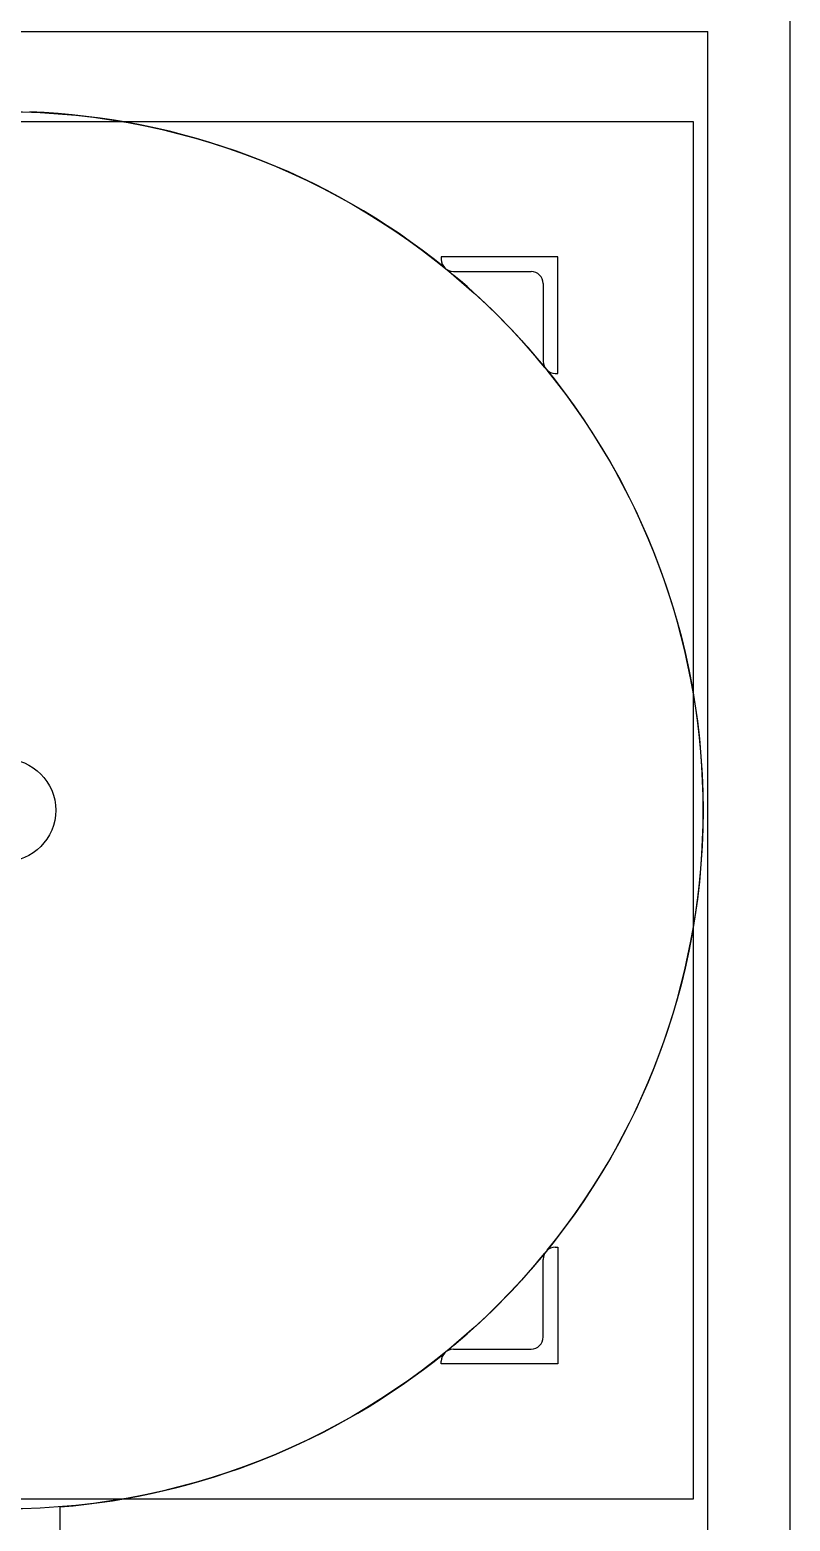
# Model space of a CAD drawing. Header units: inches. Extents: x 2163 to 2605, y 1222 to 1501.
# Drawn here: x 2535.35 to 2554.94, y 1422.15 to 1460.57 of the extents above; entities that cross this region are included whole.
import ezdxf

# ---------------------------------------------------------------- set-up
doc = ezdxf.new("R2010")
doc.units = ezdxf.units.IN
doc.header["$MEASUREMENT"] = 0
for name, color, linetype in [('WATANK', 7, 'Continuous'), ('WCTANK', 7, 'Continuous'), ('WOTANK', 7, 'Continuous')]:
    doc.layers.add(name, color=color, linetype=linetype)

msp = doc.modelspace()

# ---------------------------------------------------------------- linework, layer by layer
at = {"layer": 'WATANK', "color": 0, "linetype": 'Continuous'}
for p, q in [((2554.9418, 1418.3977), (2554.9418, 1462.5227)), ((2554.9418, 1418.3977), (2554.9418, 1462.5227)), ((2516.4418, 1460.5227), (2552.8168, 1460.5227)), ((2516.4418, 1460.5227), (2552.8168, 1460.5227)), ((2552.8168, 1420.3977), (2552.8168, 1460.5227)), ((2552.8168, 1420.3977), (2552.8168, 1460.5227))]:
    msp.add_line(p, q, dxfattribs=at)
msp.add_open_spline([(2536.1343, 1419.4602), (2536.1343, 1422.5177)], degree=1, dxfattribs=at)
msp.add_open_spline([(2536.1343, 1419.4602), (2536.1343, 1422.5177)], degree=1, dxfattribs=at)
at = {"layer": 'WCTANK', "color": 0, "linetype": 'Continuous'}
for p, q in [((2545.954, 1454.7174), (2545.954, 1454.6549)), ((2548.954, 1454.7174), (2545.954, 1454.7174)), ((2545.954, 1454.7174), (2545.954, 1454.6549)), ((2548.954, 1454.7174), (2545.954, 1454.7174)), ((2548.954, 1451.7174), (2548.954, 1454.7174)), ((2548.954, 1451.7174), (2548.954, 1454.7174)), ((2546.2665, 1454.3424), (2548.2665, 1454.3424)), ((2546.2665, 1454.3424), (2548.2665, 1454.3424)), ((2548.579, 1454.0299), (2548.579, 1452.0299)), ((2548.579, 1454.0299), (2548.579, 1452.0299)), ((2548.8915, 1451.7174), (2548.954, 1451.7174)), ((2548.8915, 1451.7174), (2548.954, 1451.7174)), ((2548.8915, 1429.203), (2548.954, 1429.203)), ((2548.8915, 1429.203), (2548.954, 1429.203)), ((2548.954, 1429.203), (2548.954, 1426.203)), ((2548.954, 1429.203), (2548.954, 1426.203)), ((2548.579, 1426.8905), (2548.579, 1428.8905)), ((2548.579, 1426.8905), (2548.579, 1428.8905)), ((2546.2665, 1426.578), (2548.2665, 1426.578)), ((2546.2665, 1426.578), (2548.2665, 1426.578)), ((2545.954, 1426.203), (2545.954, 1426.2655)), ((2545.954, 1426.203), (2545.954, 1426.2655)), ((2548.954, 1426.203), (2545.954, 1426.203)), ((2548.954, 1426.203), (2545.954, 1426.203))]:
    msp.add_line(p, q, dxfattribs=at)
for radius in [18, 18, 1.3231, 1.3231]:
    msp.add_circle((2534.6968, 1440.4602), radius, dxfattribs=at)
for centre, radius, start, end in [((2534.6968, 1440.4602), 18.0039, 50.97276, 87.91108), ((2534.6968, 1440.4602), 18.0039, 50.97276, 87.91108), ((2546.2665, 1454.6549), 0.3125, 180, 270), ((2546.2665, 1454.6549), 0.3125, 180, 270), ((2534.6968, 1440.4602), 18.0039, 39.33778, 50.66222), ((2534.6968, 1440.4602), 18.0039, 39.33778, 50.66222), ((2548.2665, 1454.0299), 0.3125, 0, 90), ((2548.2665, 1454.0299), 0.3125, 0, 90), ((2548.8915, 1452.0299), 0.3125, 180, 270), ((2548.8915, 1452.0299), 0.3125, 180, 270), ((2534.6968, 1440.4602), 18.0039, 320.97276, 39.02724), ((2534.6968, 1440.4602), 18.0039, 320.97276, 39.02724), ((2534.6968, 1440.4602), 18.0039, 309.33778, 320.66222), ((2534.6968, 1440.4602), 18.0039, 309.33778, 320.66222), ((2548.8915, 1428.8905), 0.3125, 90, 180), ((2548.8915, 1428.8905), 0.3125, 90, 180), ((2548.2665, 1426.8905), 0.3125, 270, 0), ((2548.2665, 1426.8905), 0.3125, 270, 0), ((2534.6968, 1440.4602), 18.0039, 274.57959, 309.02724), ((2534.6968, 1440.4602), 18.0039, 274.57959, 309.02724), ((2546.2665, 1426.2655), 0.3125, 90, 180), ((2546.2665, 1426.2655), 0.3125, 90, 180)]:
    msp.add_arc(centre, radius, start, end, dxfattribs=at)
at = {"layer": 'WOTANK', "color": 0, "linetype": 'Continuous'}
for p, q in [((2516.9468, 1458.2102), (2552.4468, 1458.2102)), ((2516.9468, 1458.2102), (2552.4468, 1458.2102)), ((2552.4468, 1458.2102), (2552.4468, 1422.7102)), ((2552.4468, 1458.2102), (2552.4468, 1422.7102)), ((2552.4468, 1422.7102), (2516.9468, 1422.7102)), ((2552.4468, 1422.7102), (2516.9468, 1422.7102))]:
    msp.add_line(p, q, dxfattribs=at)

doc.saveas('drawing.dxf')
